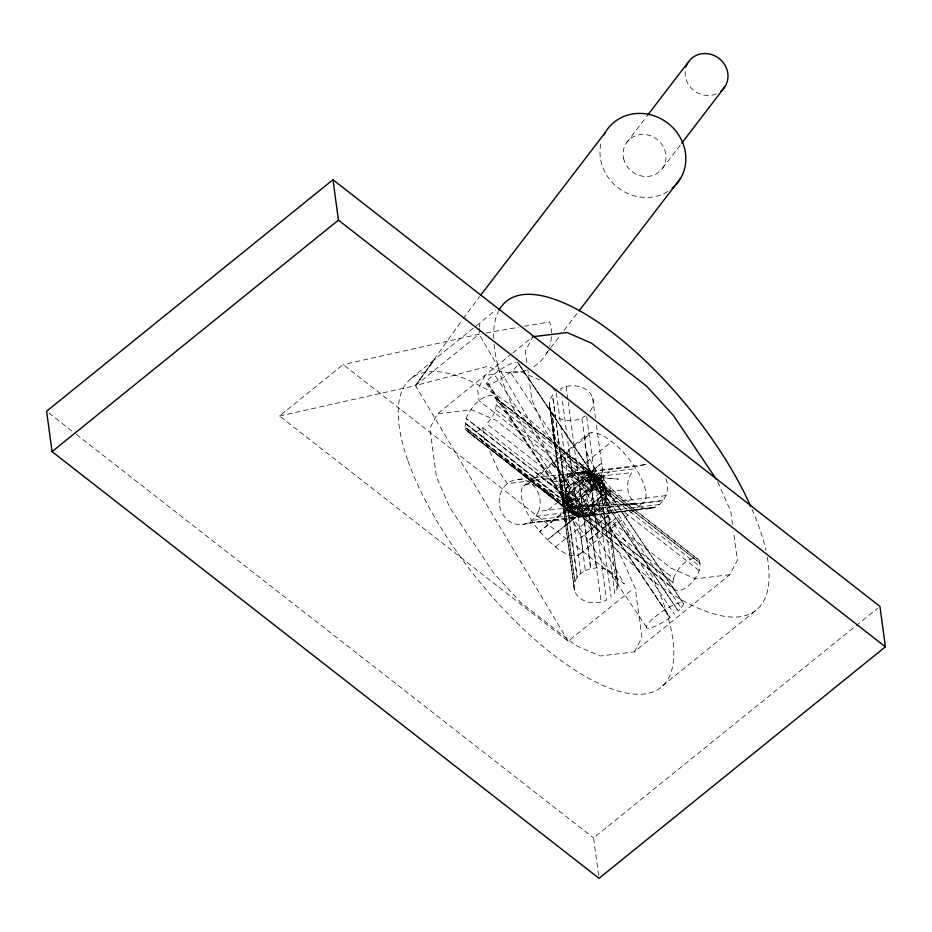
<?xml version="1.0" encoding="UTF-8"?>
<svg xmlns="http://www.w3.org/2000/svg" width="932" height="932" viewBox="0 0 932 932"><rect width="100%" height="100%" fill="white"/><g stroke="black" fill="none" stroke-linecap="round" stroke-linejoin="round"><path stroke-width="0.7" stroke-dasharray="4.66 3.5" d="M578.9 472.617L587.288 473.864L601.152 494.473L583.828 466.99L593.241 473.584L597.365 480.796L518.18 363.165L601.804 487.622A18.966 4.031 -33.9 0 1 596.329 496.139A18.966 4.031 -33.9 0 1 578.714 507.637L571.176 509.489L568.718 506.507L486.865 381.736L559.118 491.234L561.577 496.744L566.726 503.466L567.005 505.342C572.597 508.348 576.395 516.281 583.548 514.977C592.437 514.569 601.711 509.909 605.171 501.334C606.08 492.644 605.579 483.277 598.565 477.3C584.399 478.85 569.953 490.022 562.252 501.719C565.992 512.425 579.634 521.291 589.071 510.585A22.077 10.765 -52 0 0 599.789 497.537L603.086 488.17L602.223 480.807C597.062 473.666 587.626 469.134 578.9 472.617L517.155 479.479M522.223 524.541C545.791 519.532 571.421 522.246 593.975 512.915C600.93 505.097 603.994 493.331 597.831 484.081L595.49 482.007L590.236 480.434L584.562 480.027L582.838 467.282L583.7 473.596C553.095 477.231 557.534 502.348 577.91 514.65L587.568 515.233L574.38 514.988L569.114 511.61L562.683 502.709C558.92 484.826 581.102 477.475 595.303 479.689L610.064 497.047L602.666 486.236L601.455 486.574L599.963 484.64L598.461 476.497C584.515 470.485 569.883 470.404 561.693 485.257L560.889 490.815L562.683 502.709L647.158 628.063M589.071 510.585L482.718 427.613A22.077 10.765 -52 0 1 468.027 432.017L574.38 514.988L466 430.048L573.599 514.65C589.35 522.817 611.054 508.499 605.183 490.36C603.353 507.381 579.867 513.66 567.273 503.932L465.056 423.081L563.883 500.426L564.046 503.863L464.986 427.007L466 430.048L558.874 502.837L564.757 506.857L564.046 503.863L565.794 501.998L567.833 502.138C579.599 496.756 592.915 489.999 599.264 478.302L493.762 396.275A22.077 10.765 -52 0 0 466.198 418.55L464.986 427.007L566.563 508.464C560.214 500.601 559.876 488.892 565.631 480.597L569.708 479.665L573.518 475.623L578.166 472.827L573.867 473.934L559.491 475.005L551.033 481.844L565.631 480.597M584.888 513.45L554.983 490.325L563.219 483.661L486.772 423.827A22.077 10.765 -52 0 0 495.579 409.742L496.803 401.284L495.789 398.232L493.762 396.275L600.115 479.246L604.565 485.863L610.984 491.315L699.349 560.551L700.177 566.633L699.175 570.582A19.257 9.39 -52 0 1 675.129 590.026L567.005 505.342C564.128 495.335 571.386 486.003 578.411 479.712C587.09 470.299 597.598 478.873 604.565 485.863L697.579 558.839M675.129 590.026L673.358 588.313L672.473 585.645L673.533 578.271L567.18 495.3L568.718 506.507L571.176 509.489L566.12 502.674L566.178 499.261L561.332 492.76L556.847 488.799L466.198 418.55L571.7 500.577L572.563 501.521L571.223 508.825L572.621 512.984L583.059 516.351L588.407 516.538M566.563 508.464L562.252 501.719L567.273 503.932C564.629 495.929 564.641 486.772 569.708 479.665M562.812 499.913L562.683 502.709L568.147 510.363C576.092 514.965 585.191 516.747 594.278 515.233L580.986 495.451M479.479 328.53L479.118 334.157L624.323 583.921L343.151 364.575L279.518 416.01L568.194 641.216L631.826 589.77M479.572 327.12L479.84 322.903L495.731 310.041M594.278 515.233L581.603 516.689L570.768 508.732L569.056 491.082L571.304 507.707C583.828 505.598 593.416 492.562 593.882 480.236L591.354 473.84L588.838 470.532L586.146 451.1M577.852 508.278L577.386 511.388L585.378 570.57C579.401 573.564 574.357 579.145 573.937 586.065A22.077 17.393 -7.7 0 0 601.14 602.037L606.487 600.126L593.742 505.855L601.979 499.191L599.521 479.281L609.551 471.837L581.987 494.111L599.521 479.281L614.724 593.463L617.042 589.175L600.93 469.961M594.232 512.332L580.531 513.847L574.566 512.309L565.549 496.255L561.332 492.76L549.321 403.94L550.195 399.385L552.513 395.098L565.258 489.382L573.495 482.718L577.875 514.557L583.548 514.977M605.171 501.334C607.175 491.84 604.67 479.689 594.628 475.588L495.789 398.232L597.505 477.359L618.44 479.141L596.666 477.149L605.299 487.471L611.8 497.397L700.177 566.633M570.768 508.732L578.714 507.637L570.582 508.616L568.718 506.507L571.304 507.707L582.57 505.68L570.885 507.474L570.582 508.616L575.394 508.977L561.052 488.298L549.321 403.94A22.077 17.393 -7.7 0 0 581.871 418.002L585.343 415.812M571.992 508.336L571.339 509.979L464.986 427.007L564.757 506.857M650.023 508.499L589.478 515.815L593.742 505.855L589.257 514.196M571.304 507.707C575.254 500.169 583.409 495.323 590.935 491.828L588.686 475.215L591.261 491.001L597.598 488.135L601.804 487.622L591.261 491.001L592.869 486.982L591.226 475.868L604.565 485.863L599.101 478.209L594.861 477.347L582.523 472.314L591.354 473.84L593.847 473.374L601.781 476.52L593.241 473.584M511.785 353.764L437.411 413.878L429.862 428.324L436.467 477.126L450.156 508.15L493.75 573.029L520.685 602.456L575.731 645.398L600.115 656L634.377 651.864L729.826 574.695L737.375 560.249L733.496 531.543M561.577 496.744L561.612 490.989L560.889 490.815L560.342 485.479M699.175 570.582L594.931 489.195L594.267 489.475L592.869 486.982L597.598 488.135L589.129 474.47L591.354 473.84M634.377 651.864L641.927 637.406L635.321 588.605L621.632 557.581L578.038 492.713L551.103 463.286L496.057 420.332L471.674 409.742L437.411 413.878M538.556 511.33A22.671 20.457 83.1 0 0 522.503 479.665A22.671 20.457 83.1 0 0 499.354 504.247A22.671 20.457 83.1 0 0 527.395 523.19L532.044 520.394L535.853 516.351L538.556 511.33L604.752 503.338M666.042 478.78A22.077 19.91 83.1 0 1 665.937 495.638L663.293 500.531L659.588 504.468L655.056 507.183L589.478 515.815M564.303 504.748L565.456 507.416L635.309 503.618L569.534 507.218L567.833 502.138L572.563 501.521L574.706 496.686L565.584 490.349L568.637 484.803M569.149 457.717L593.754 477.021C600.266 476.24 605.59 485.316 606.208 491.77L605.509 492.853L593.812 483.661L592.997 477.58L600.161 487.506M279.518 416.01L415.474 385.592L462.295 319.862M568.194 641.216L415.474 385.592L433.928 359.962L474.26 327.412M463.146 318.686L479.619 296.562M526.207 370.353A44.154 40.752 37.4 0 1 488.263 366.183L415.474 385.592L435.197 358.995M626.525 142.736L646.598 116.523M662.582 168.203L680.919 144.262M546.397 353.508L549.927 348.894M550.812 347.741L560.528 335.054M564.07 330.441L578.213 311.975M598.693 480.108L600.115 479.246C588.826 476.602 579.949 488.17 574.706 496.686L565.584 490.349M583.653 515.711L583.059 516.351L579.669 514.953L673.358 588.313M535.853 516.351L608.491 507.148L678.216 610.914L681.117 607.92L604.087 493.284M433.928 359.962L409.276 379.883M602.794 472.815L601.618 463.157L574.054 485.432L601.618 463.157L596.177 423.501M593.183 503.129L547.457 539.884L539.768 531.485A44.154 16.59 51 0 1 529.481 484.139A44.154 16.59 51 0 1 579.11 533.069A44.154 16.59 51 0 1 555.449 546.944L547.457 539.884L611.089 488.45L619.081 495.498A44.154 16.59 51 0 0 643.849 484.489A44.154 16.59 51 0 0 597.097 433.38A44.154 16.59 51 0 0 596.527 470.846L611.089 488.45L565.631 525.415L562.916 504.527L563.161 506.227M606.662 533.815L603.144 507.789L663.293 500.531L615.947 506.577L607.711 513.241L600.255 513.8L669.992 617.567A22.077 4.683 -33.9 0 1 646.458 627.05A22.077 4.683 -33.9 0 1 669.537 607.058A22.077 4.683 -33.9 0 1 681.117 607.92M557.406 517.167L603.4 480.038L539.768 531.485L585.704 494.286M605.823 525.939L588.278 540.595L615.831 518.32L605.823 525.939L603.144 507.789M576.186 498.305L572.563 501.521L539.57 475.67L565.305 496.162L573.506 500.088L565.491 494.123M523.668 486.015L587.3 434.568M617.31 580.135L608.654 515.198L581.09 537.473L608.654 515.198L607.198 505.33M574.869 483.009L585.774 492.236L669.992 617.567L609.633 527.5L617.869 520.848M579.937 554.004L643.581 502.558M475.378 326.515L479.84 322.903M415.474 385.592L479.118 334.157L343.151 364.575M512.891 352.867L532.871 336.708L525.322 351.166L527.069 364.074M527.745 484.197L591.377 432.751M548.167 493.075L611.8 441.628M548.365 509.781L596.527 470.846M585.774 492.236L593.999 485.584L590.69 483.976L582.057 477.207M597.598 532.591L594.616 512.274L602.853 505.622M555.449 546.944L619.081 495.498M662.512 685.859L757.972 608.689M598.635 875.439L593.567 837.915L855.04 626.549M856.17 625.64L877.676 608.247M596.946 476.939L565.794 501.998L571.048 501.358L572.621 512.984L565.456 507.416L571.968 511.388L580.531 513.847L584.62 519.369M495.579 409.742L601.163 492.376L606.208 491.77M576.838 465.93L577.817 472.221L583.7 472.373L588.838 470.532L583.7 473.596L589.374 474.004L597.505 477.359L598.461 476.497L611.8 497.397L605.917 493.739L593.812 483.661M590.107 411.338A22.077 17.393 -7.7 0 0 589.071 392.023A22.077 17.393 -7.7 0 0 566.108 386.524L560.749 388.446L561.134 391.323M585.378 570.57L590.737 568.648L596.445 567.868A22.077 17.393 -7.7 0 1 617.042 589.175M585.319 481.728L595.303 479.689L594.861 477.347L602.223 480.807L599.532 481.425L593.754 477.021M573.867 473.934L583.35 471.487L593.847 473.374M573.518 475.623L555.053 478.116M607.711 513.241L655.056 507.183A22.077 19.91 83.1 0 1 631.651 499.424A22.077 19.91 83.1 0 1 631.814 472.594L584.061 478.034M604.856 486.015L602.666 486.236L608.142 491.525L700.235 563.208L593.882 480.236M486.178 332.922L518.635 327.26M524.285 326.282L549.694 321.843A44.154 40.752 37.4 0 1 551.488 332.782M599.742 503.63L582.395 506.111L590.737 568.648L568.217 402.123M574.997 517.516L527.395 523.19L655.056 507.183M645.095 464.625L584.55 471.942L588.698 471.674L597.214 478.5L588.698 471.674M548.179 478.687L507.334 483.615L497.886 469.565L484.186 438.541L482.718 427.613M587.964 474.4L635.531 468.656M665.937 495.638L605.392 502.954L605.183 490.36M659.588 504.468L532.044 520.394M729.826 574.695L695.563 578.83L671.191 568.24L616.134 525.287L589.21 495.859L545.616 430.98L531.916 399.956L527.838 369.818M621.784 490.046L608.142 491.525L603.342 486.341L597.272 481.693L597.831 484.081L599.963 484.64M583.455 510.678L577.432 511.365L566.12 502.674M608.491 507.148L615.947 506.577M592.298 471.382L640.051 465.942A22.077 19.91 83.1 0 1 647.693 464.532M570.547 511.563L573.297 511.528L565.549 496.255L567.005 484.687L561.693 485.257L560.936 478.792L574.823 581.51L561.693 485.257L562.94 493.669M572.621 512.984L567.716 507.148L569.534 507.218L564.839 502.872L570.431 506.635L582.686 508.546L575.242 495.09L582.582 507.812M570.885 507.474L568.776 507.055L567.18 495.3M571.759 506.565L568.625 504.946L465.056 423.081M589.374 474.004L583.7 472.373M587.288 473.864L588.069 474.085M572.819 509.606L566.178 499.261L672.531 582.22L577.013 508.138L568.625 504.946L566.901 502.01L563.883 500.426L567.273 503.932M539.931 380.081L519.404 371.157L510.398 372.241L564.396 452.591M577.91 514.65L571.095 511.563L565.456 507.416M601.711 481.343L603.062 483.079M591.226 475.868L592.81 487.611L594.931 489.195M593.393 474.446L599.264 478.302L583.828 466.99M596.666 477.149L602.223 480.807M589.129 474.47L593.626 477.499L595.303 479.689L595.49 482.007L496.733 405.21M585.121 499.902L597.109 508.523L593.393 512.46L588.873 515.175L577.945 505.715M594.628 475.588L602.491 481.716L603.086 488.17L590.026 477.662M568.974 467.107L601.932 492.713L599.847 486.772L601.163 492.376M567.716 507.148L574.566 512.309M567.005 505.342L581.603 516.689M558.874 502.837L567.448 509.431M578.411 479.712L590.212 488.869M537.321 483.44L562.066 502.639M541.422 489.382L573.599 514.65M593.975 512.915L581.591 503.21M552.758 388.749L556.113 391.37M496.803 401.284L603.155 484.256M559.631 457.193L589.607 480.772M555.484 460.292L585.424 483.65L579.716 475.402M585.413 486.329L591.715 491.246L569.965 474.038L585.413 486.329L596.445 567.868M581.37 487.436L551.394 463.845M48.895 413.004L75.271 433.578M76.412 434.475L593.567 837.915M593.742 488.485L606.173 497.676L610.18 502.371L606.173 497.676L605.917 493.739M566.4 496.267L571.7 500.577M563.907 502.232L569.534 507.218M599.101 478.209L602.491 481.716L602.491 482.811M600.115 479.246L598.565 477.3L604.565 485.863M561.588 494.636L575.44 515.256L556.847 488.799L486.364 383.285M601.455 486.574L605.427 492.282M597.365 480.796L517.586 362.292A18.966 4.031 -33.9 0 1 499.715 379.58A18.966 4.031 -33.9 0 1 489.125 378.788A18.966 4.031 -33.9 0 1 515.944 362.175M601.688 497.012L678.216 610.914M613.92 524.157L674.43 614.2M571.293 491.152L595 526.44M566.901 502.01L573.297 511.528M562.881 502.348L569.114 511.61L580.531 513.847L577.386 511.388L577.013 508.138M591.051 529.749L567.506 494.449L575.731 487.786L599.288 523.085M561.81 496.29L559.118 491.234L571.176 509.489M597.866 481.541L602.398 488.496M563.138 476.881L578.364 499.54L494.146 374.21L485.141 375.293L477.592 389.739L479.071 400.678L548.144 454.56L568.858 485.642L580.741 573.495M593.626 477.499L597.831 484.081M559.118 491.234L561.658 495.44M569.673 505.167L570.431 506.635M560.889 490.815L563.534 496.337M717.652 481.716L730.781 511.447L732.529 524.367M589.805 479.444L590.236 480.434M595.979 520.196L581.871 418.002M589.933 477.662L593.451 503.676M604.67 486.609L605.054 489.032M575.964 502.628L561.891 397.067M567.728 509.291L577.141 577.223L552.513 395.098M572.33 473.572L569.65 455.981L561.413 462.633L569.091 518.11M564.291 516.165L565.631 525.415M579.995 489.253L582.395 506.111L577.817 472.221L577.98 474.376M592.682 398.011L595.432 418.025M574.555 590.562L562.916 504.527M617.928 584.632L601.618 463.157M586.694 416.499L611.124 597.202M588.174 506.146L601.14 602.037M566.108 386.524L568.019 400.702M571.304 466.501L572.632 476.299M556.311 392.791L567.996 479.223M549.321 403.94L573.937 586.065M564.081 502.115L566.272 519.147M591.284 485.933L594.616 512.274M561.052 488.298L552.012 412.573L561.332 492.76M601.979 499.191L603.691 513.963M673.533 578.271A19.257 9.39 -52 0 1 686.593 561.309A19.257 9.39 -52 0 1 699.349 560.551M716.335 93.911A22.077 20.376 37.4 0 1 692.651 89.449A22.077 20.376 37.4 0 1 686.115 66.568M767.292 557.243A198.667 74.63 51 0 1 647.915 577.048A198.667 74.63 51 0 1 494.077 344.386M493.68 338.409A198.667 74.63 51 0 1 498.422 311.393M751.996 509.21A198.667 74.63 51 0 1 765.953 550.521M547.643 351.166A44.154 40.752 37.4 0 1 531.17 368.163M551.418 336.883A44.154 40.752 37.4 0 1 549.635 346.168M667.813 191.456A44.154 40.752 37.4 0 1 618.976 188.415A44.154 40.752 37.4 0 1 601.128 142.654M625.454 517.155L605.299 487.471L683.471 603.633L625.454 517.155M408.053 461.2A198.667 74.63 51 0 0 644.175 694.002A198.667 74.63 51 0 0 555.46 443.399A198.667 74.63 51 0 0 408.053 461.2M623.566 158.3A22.077 20.376 37.4 0 0 658.959 172.094A22.077 20.376 37.4 0 0 651.13 136.025A22.077 20.376 37.4 0 0 623.566 158.3"/><path stroke-width="1.4" d="M480.504 295.409L605.101 132.728M647.472 115.382L688.515 61.803M681.793 143.12L724.572 87.259M579.087 310.822L680.709 178.14M332.969 179.725L46.6 411.222L52.064 451.624L599.031 878.317L885.4 646.82L879.936 606.417L332.969 179.725L338.433 220.127L885.4 646.82M52.064 451.624L338.433 220.127M532.871 336.708L567.134 332.573L591.517 343.162L646.563 386.116L673.487 415.544L716.277 479.223M603.866 135.082A44.154 40.752 37.4 0 1 667.999 123.327A44.154 40.752 37.4 0 1 672.182 188.299M686.115 66.568A22.077 20.376 37.4 0 1 718.188 57.807A22.077 20.376 37.4 0 1 720.949 91.15M499.074 310.146A198.667 74.63 51 0 1 614.957 334.495A198.667 74.63 51 0 1 750.819 506.53"/></g></svg>
